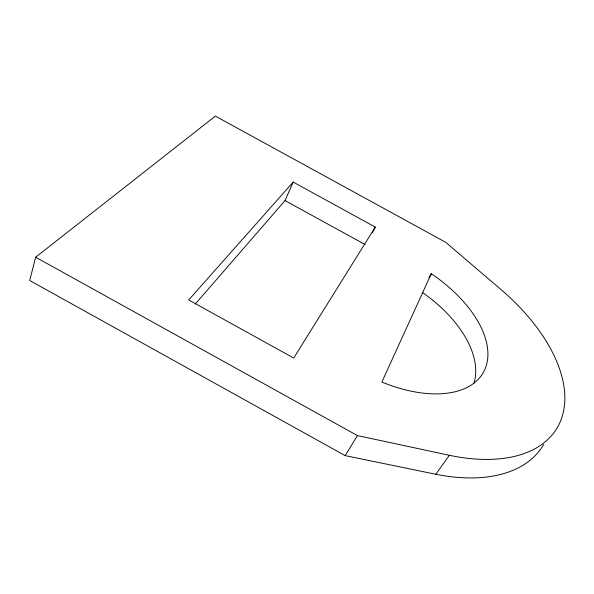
<?xml version="1.0" encoding="UTF-8"?>
<svg xmlns="http://www.w3.org/2000/svg" width="594" height="594" viewBox="0 0 594 594"><rect width="100%" height="100%" fill="white"/><g stroke="black" fill="none" stroke-linecap="round" stroke-linejoin="round"><path stroke-width="0.89" d="M35.655 257.209L357.44 435.588L449.376 455.294A166.676 93.28 31.4 0 0 562.199 416.424A166.676 93.28 31.4 0 0 500.831 289.375L445.626 242.248L215.355 116.112L35.655 257.209L29.7 280.509L345.166 455.62L435.796 474.264A163.907 94.921 31.5 0 0 543.651 444.468M195.359 303.95L285.031 200.579L293.198 182.076L375.282 227.094L372.297 232.781M431.289 273.693L381.86 382.053A108.063 60.336 30 0 0 484.659 369.876A108.063 60.336 30 0 0 431.289 273.693L429.009 277.539M345.166 455.62L357.44 435.588M375.282 227.094L293.703 358.048L188.714 299.963L293.198 182.076M435.796 474.264L449.376 455.294M285.031 200.579L365.102 244.535M422.349 292.419A106.289 61.427 30.1 0 1 474.005 383.189"/></g></svg>
